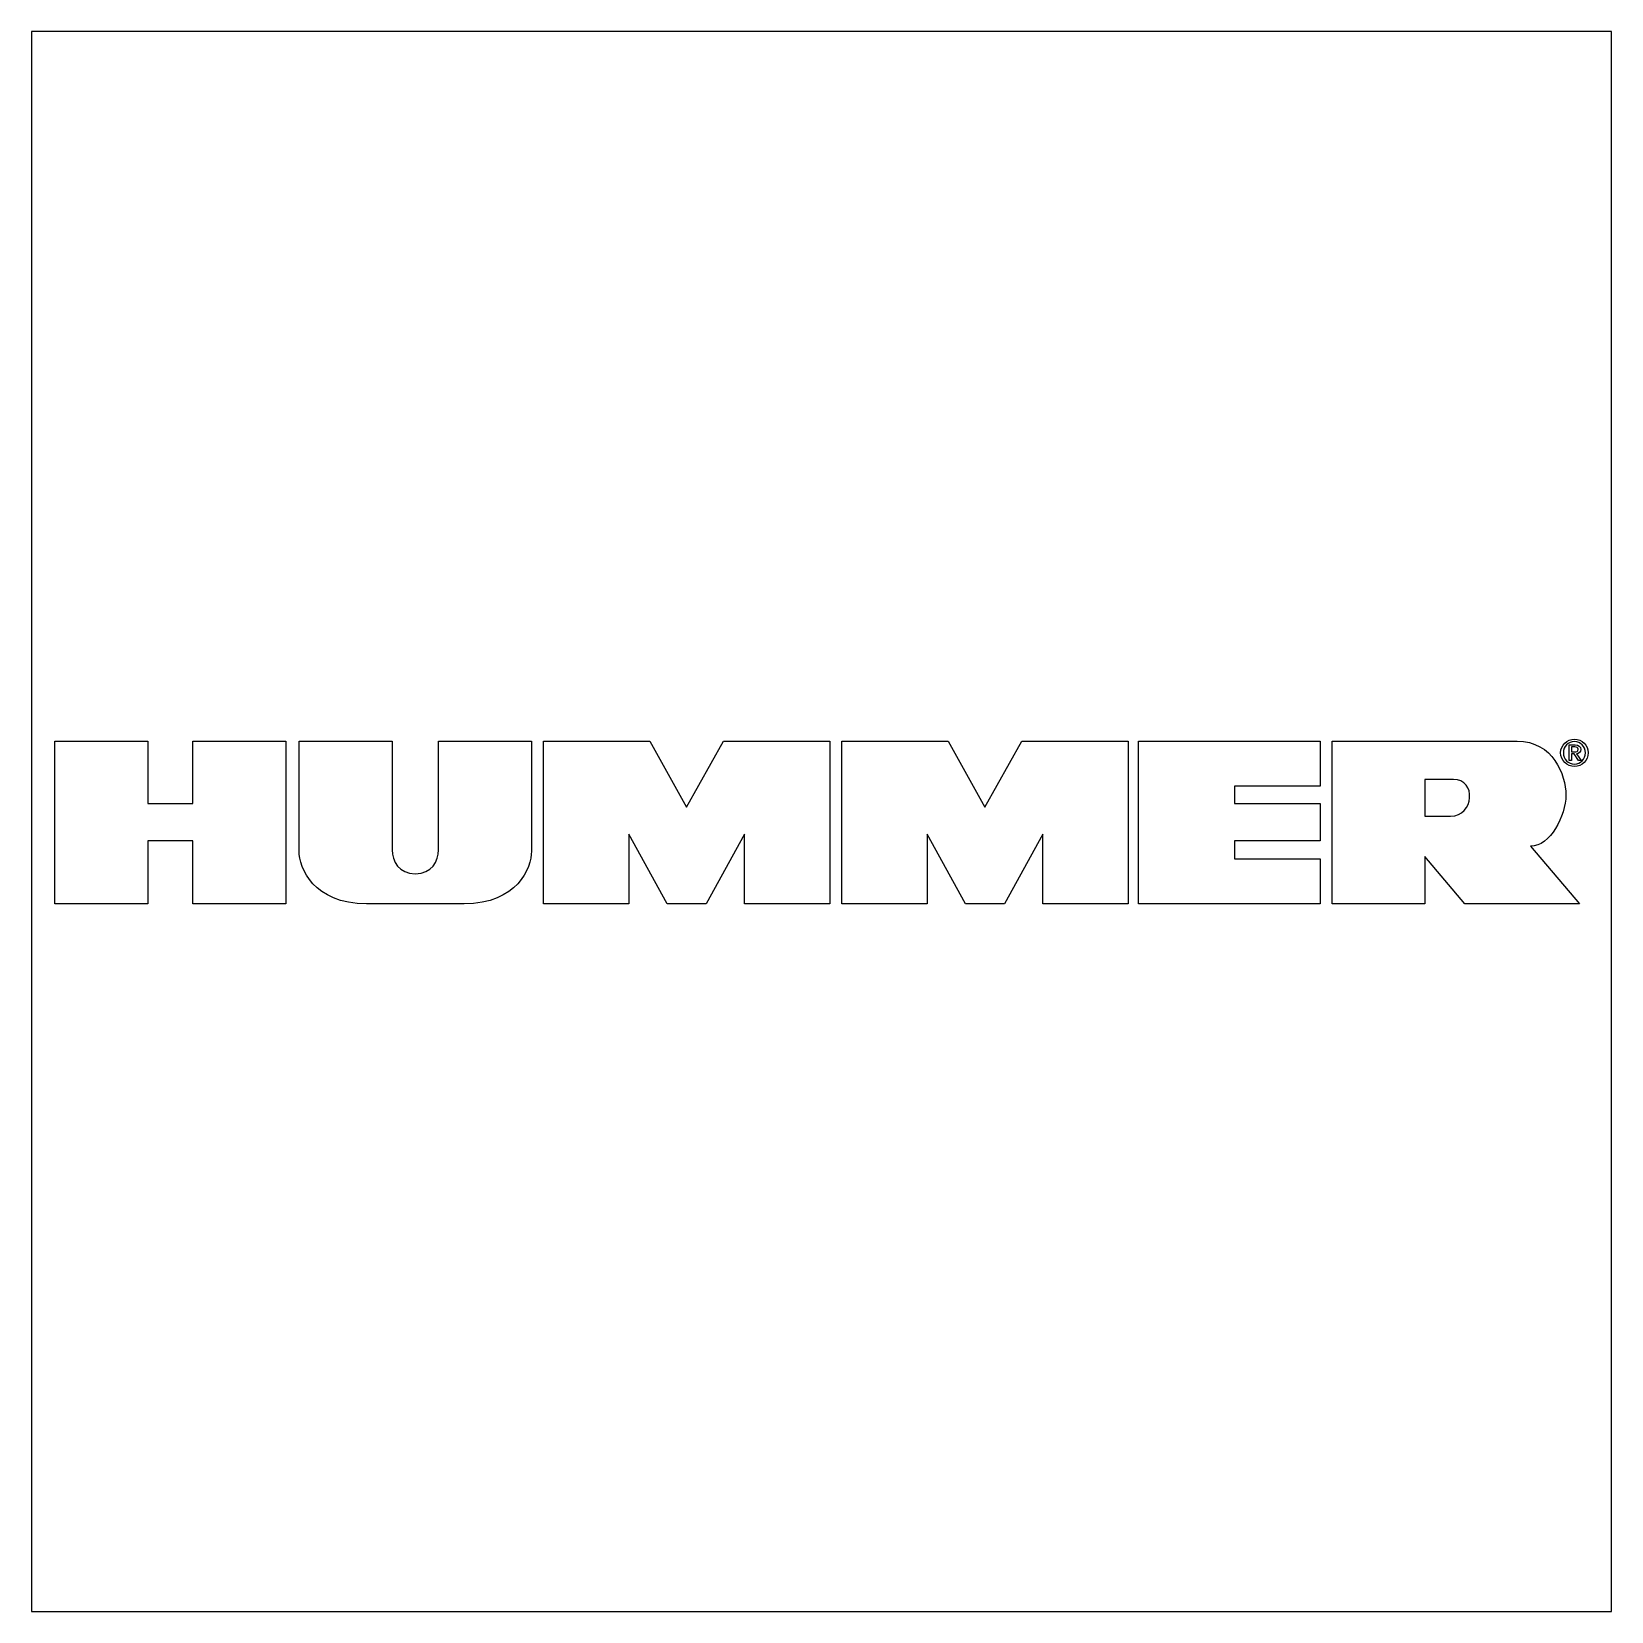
# Model space of a CAD drawing. Header units: millimetres. Extents: x -34 to 34, y -34 to 34.
import ezdxf

# ---------------------------------------------------------------- set-up
doc = ezdxf.new("R2010")
doc.units = ezdxf.units.MM
doc.header["$MEASUREMENT"] = 0
doc.layers.add('Capa 1', color=7, linetype='Continuous')

msp = doc.modelspace()

# ---------------------------------------------------------------- linework, layer by layer
at = {"layer": 'Capa 1', "color": 7}
msp.add_open_spline([(-33.9782, 34.0117), (-33.9782, 34.0117), (34.0218, 34.0117), (34.0218, 34.0117), (34.0218, 34.0117), (34.0218, 34.0117), (34.0218, -33.9884), (34.0218, -33.9884), (34.0218, -33.9884), (34.0218, -33.9884), (-33.9782, -33.9884), (-33.9782, -33.9884), (-33.9782, -33.9884), (-33.9782, -33.9884), (-33.9782, 34.0117), (-33.9782, 34.0117)], degree=3, knots=[0, 0, 0, 0, 0.2, 0.2, 0.2, 0.2, 0.4, 0.4, 0.4, 0.4, 0.6, 0.6, 0.6, 0.6, 1, 1, 1, 1], dxfattribs=at)
at = {"layer": 'Capa 1', "color": 250}
for points, knots in [([(-27.042, 0.7927), (-27.042, 0.7927), (-28.9777, 0.7927), (-28.9777, 0.7927), (-28.9777, 0.7927), (-28.9777, 0.7927), (-28.9777, 3.4704), (-28.9777, 3.4704), (-28.9777, 3.4704), (-28.9777, 3.4704), (-32.9782, 3.4704), (-32.9782, 3.4704), (-32.9782, 3.4704), (-32.9782, 3.4704), (-32.9782, -3.5303), (-32.9782, -3.5303), (-32.9782, -3.5303), (-32.9782, -3.5303), (-28.9777, -3.5303), (-28.9777, -3.5303), (-28.9777, -3.5303), (-28.9777, -3.5303), (-28.9777, -0.8203), (-28.9777, -0.8203), (-28.9777, -0.8203), (-28.9777, -0.8203), (-27.042, -0.8203), (-27.042, -0.8203), (-27.042, -0.8203), (-27.042, -0.8203), (-27.042, -3.5303), (-27.042, -3.5303), (-27.042, -3.5303), (-27.042, -3.5303), (-23.0416, -3.5303), (-23.0416, -3.5303), (-23.0416, -3.5303), (-23.0416, -3.5303), (-23.0416, 3.4704), (-23.0416, 3.4704), (-23.0416, 3.4704), (-23.0416, 3.4704), (-27.042, 3.4704), (-27.042, 3.4704), (-27.042, 3.4704), (-27.042, 3.4704), (-27.042, 0.7927), (-27.042, 0.7927)], [0, 0, 0, 0, 0.0769231, 0.0769231, 0.0769231, 0.0769231, 0.1538462, 0.1538462, 0.1538462, 0.1538462, 0.2307692, 0.2307692, 0.2307692, 0.2307692, 0.3076923, 0.3076923, 0.3076923, 0.3076923, 0.3846154, 0.3846154, 0.3846154, 0.3846154, 0.4615385, 0.4615385, 0.4615385, 0.4615385, 0.5384615, 0.5384615, 0.5384615, 0.5384615, 0.6153846, 0.6153846, 0.6153846, 0.6153846, 0.6923077, 0.6923077, 0.6923077, 0.6923077, 0.7692308, 0.7692308, 0.7692308, 0.7692308, 0.8461538, 0.8461538, 0.8461538, 0.8461538, 1, 1, 1, 1]), ([(-16.461, -1.2076), (-16.461, -1.6915), (-16.7513, -2.2399), (-17.4611, -2.2399), (-17.4611, -2.2399), (-18.1708, -2.2399), (-18.4612, -1.6915), (-18.4612, -1.2076), (-18.4612, -1.2076), (-18.4612, -1.2076), (-18.4612, 3.4704), (-18.4612, 3.4704), (-18.4612, 3.4704), (-18.4612, 3.4704), (-22.4617, 3.4704), (-22.4617, 3.4704), (-22.4617, 3.4704), (-22.4617, 3.4704), (-22.4617, -1.2721), (-22.4617, -1.2721), (-22.4617, -1.2721), (-22.4617, -1.9818), (-21.8487, -3.5304), (-19.5581, -3.5304), (-19.5581, -3.5304), (-19.5581, -3.5304), (-15.3641, -3.5303), (-15.3641, -3.5303), (-15.3641, -3.5303), (-13.0735, -3.5303), (-12.4605, -1.9818), (-12.4605, -1.2721), (-12.4605, -1.2721), (-12.4605, -1.2721), (-12.4605, 3.4704), (-12.4605, 3.4704), (-12.4605, 3.4704), (-12.4605, 3.4704), (-16.461, 3.4704), (-16.461, 3.4704), (-16.461, 3.4704), (-16.461, 3.4704), (-16.461, -1.2076), (-16.461, -1.2076)], [0, 0, 0, 0, 0.0833333, 0.0833333, 0.0833333, 0.0833333, 0.1666667, 0.1666667, 0.1666667, 0.1666667, 0.25, 0.25, 0.25, 0.25, 0.3333333, 0.3333333, 0.3333333, 0.3333333, 0.4166667, 0.4166667, 0.4166667, 0.4166667, 0.5, 0.5, 0.5, 0.5, 0.5833333, 0.5833333, 0.5833333, 0.5833333, 0.6666667, 0.6666667, 0.6666667, 0.6666667, 0.75, 0.75, 0.75, 0.75, 0.8333333, 0.8333333, 0.8333333, 0.8333333, 1, 1, 1, 1]), ([(-5.7824, 0.6313), (-5.7824, 0.6313), (-7.3632, 3.4704), (-7.3632, 3.4704), (-7.3632, 3.4704), (-7.3632, 3.4704), (-11.9443, 3.4704), (-11.9443, 3.4704), (-11.9443, 3.4704), (-11.9443, 3.4704), (-11.9443, -3.5303), (-11.9443, -3.5303), (-11.9443, -3.5303), (-11.9443, -3.5303), (-8.2665, -3.5303), (-8.2665, -3.5303), (-8.2665, -3.5303), (-8.2665, -3.5303), (-8.2665, -0.53), (-8.2665, -0.53), (-8.2665, -0.53), (-8.2665, -0.53), (-6.6212, -3.5303), (-6.6212, -3.5303), (-6.6212, -3.5303), (-6.6212, -3.5303), (-4.9435, -3.5303), (-4.9435, -3.5303), (-4.9435, -3.5303), (-4.9435, -3.5303), (-3.2982, -0.53), (-3.2982, -0.53), (-3.2982, -0.53), (-3.2982, -0.53), (-3.2982, -3.5303), (-3.2982, -3.5303), (-3.2982, -3.5303), (-3.2982, -3.5303), (0.3796, -3.5303), (0.3796, -3.5303), (0.3796, -3.5303), (0.3796, -3.5303), (0.3796, 3.4704), (0.3796, 3.4704), (0.3796, 3.4704), (0.3796, 3.4704), (-4.2015, 3.4704), (-4.2015, 3.4704), (-4.2015, 3.4704), (-4.2015, 3.4704), (-5.7824, 0.6313), (-5.7824, 0.6313)], [0, 0, 0, 0, 0.0714286, 0.0714286, 0.0714286, 0.0714286, 0.1428571, 0.1428571, 0.1428571, 0.1428571, 0.2142857, 0.2142857, 0.2142857, 0.2142857, 0.2857143, 0.2857143, 0.2857143, 0.2857143, 0.3571429, 0.3571429, 0.3571429, 0.3571429, 0.4285714, 0.4285714, 0.4285714, 0.4285714, 0.5, 0.5, 0.5, 0.5, 0.5714286, 0.5714286, 0.5714286, 0.5714286, 0.6428571, 0.6428571, 0.6428571, 0.6428571, 0.7142857, 0.7142857, 0.7142857, 0.7142857, 0.7857143, 0.7857143, 0.7857143, 0.7857143, 0.8571429, 0.8571429, 0.8571429, 0.8571429, 1, 1, 1, 1]), ([(7.0578, 0.6313), (7.0578, 0.6313), (5.4771, 3.4704), (5.4771, 3.4704), (5.4771, 3.4704), (5.4771, 3.4704), (0.8958, 3.4704), (0.8958, 3.4704), (0.8958, 3.4704), (0.8958, 3.4704), (0.8958, -3.5303), (0.8958, -3.5303), (0.8958, -3.5303), (0.8958, -3.5303), (4.5738, -3.5303), (4.5738, -3.5303), (4.5738, -3.5303), (4.5738, -3.5303), (4.5738, -0.53), (4.5738, -0.53), (4.5738, -0.53), (4.5738, -0.53), (6.219, -3.5303), (6.219, -3.5303), (6.219, -3.5303), (6.219, -3.5303), (7.8966, -3.5303), (7.8966, -3.5303), (7.8966, -3.5303), (7.8966, -3.5303), (9.542, -0.53), (9.542, -0.53), (9.542, -0.53), (9.542, -0.53), (9.542, -3.5303), (9.542, -3.5303), (9.542, -3.5303), (9.542, -3.5303), (13.2198, -3.5303), (13.2198, -3.5303), (13.2198, -3.5303), (13.2198, -3.5303), (13.2198, 3.4704), (13.2198, 3.4704), (13.2198, 3.4704), (13.2198, 3.4704), (8.6387, 3.4704), (8.6387, 3.4704), (8.6387, 3.4704), (8.6387, 3.4704), (7.0578, 0.6313), (7.0578, 0.6313)], [0, 0, 0, 0, 0.0714286, 0.0714286, 0.0714286, 0.0714286, 0.1428571, 0.1428571, 0.1428571, 0.1428571, 0.2142857, 0.2142857, 0.2142857, 0.2142857, 0.2857143, 0.2857143, 0.2857143, 0.2857143, 0.3571429, 0.3571429, 0.3571429, 0.3571429, 0.4285714, 0.4285714, 0.4285714, 0.4285714, 0.5, 0.5, 0.5, 0.5, 0.5714286, 0.5714286, 0.5714286, 0.5714286, 0.6428571, 0.6428571, 0.6428571, 0.6428571, 0.7142857, 0.7142857, 0.7142857, 0.7142857, 0.7857143, 0.7857143, 0.7857143, 0.7857143, 0.8571429, 0.8571429, 0.8571429, 0.8571429, 1, 1, 1, 1]), ([(13.6722, -3.5303), (13.6722, -3.5303), (21.4797, -3.5303), (21.4797, -3.5303), (21.4797, -3.5303), (21.4797, -3.5303), (21.4797, -1.5946), (21.4797, -1.5946), (21.4797, -1.5946), (21.4797, -1.5946), (17.8017, -1.5946), (17.8017, -1.5946), (17.8017, -1.5946), (17.8017, -1.5946), (17.8017, -0.8203), (17.8017, -0.8203), (17.8017, -0.8203), (17.8017, -0.8203), (21.4797, -0.8203), (21.4797, -0.8203), (21.4797, -0.8203), (21.4797, -0.8203), (21.4797, 0.7927), (21.4797, 0.7927), (21.4797, 0.7927), (21.4797, 0.7927), (17.8017, 0.7927), (17.8017, 0.7927), (17.8017, 0.7927), (17.8017, 0.7927), (17.8017, 1.5346), (17.8017, 1.5346), (17.8017, 1.5346), (17.8017, 1.5346), (21.4797, 1.5346), (21.4797, 1.5346), (21.4797, 1.5346), (21.4797, 1.5346), (21.4797, 3.4704), (21.4797, 3.4704), (21.4797, 3.4704), (21.4797, 3.4704), (13.6722, 3.4704), (13.6722, 3.4704), (13.6722, 3.4704), (13.6722, 3.4704), (13.6722, -3.5303), (13.6722, -3.5303)], [0, 0, 0, 0, 0.0769231, 0.0769231, 0.0769231, 0.0769231, 0.1538462, 0.1538462, 0.1538462, 0.1538462, 0.2307692, 0.2307692, 0.2307692, 0.2307692, 0.3076923, 0.3076923, 0.3076923, 0.3076923, 0.3846154, 0.3846154, 0.3846154, 0.3846154, 0.4615385, 0.4615385, 0.4615385, 0.4615385, 0.5384615, 0.5384615, 0.5384615, 0.5384615, 0.6153846, 0.6153846, 0.6153846, 0.6153846, 0.6923077, 0.6923077, 0.6923077, 0.6923077, 0.7692308, 0.7692308, 0.7692308, 0.7692308, 0.8461538, 0.8461538, 0.8461538, 0.8461538, 1, 1, 1, 1]), ([(32.0614, 1.1476), (32.0614, 2.0186), (31.513, 3.4703), (29.9644, 3.4703), (29.9644, 3.4703), (29.9644, 3.4703), (21.9959, 3.4704), (21.9959, 3.4704), (21.9959, 3.4704), (21.9959, 3.4704), (21.9959, -3.5303), (21.9959, -3.5303), (21.9959, -3.5303), (21.9959, -3.5303), (25.9964, -3.5303), (25.9964, -3.5303), (25.9964, -3.5303), (25.9964, -3.5303), (25.9964, -1.4978), (25.9964, -1.4978), (25.9964, -1.4978), (25.9964, -1.4978), (27.7061, -3.5303), (27.7061, -3.5303), (27.7061, -3.5303), (27.7061, -3.5303), (32.6423, -3.5303), (32.6423, -3.5303), (32.6423, -3.5303), (32.6423, -3.5303), (30.5452, -1.0463), (30.5452, -1.0463), (30.5452, -1.0463), (31.384, -1.0784), (32.0614, 0.2764), (32.0614, 1.1476)], [0, 0, 0, 0, 0.1, 0.1, 0.1, 0.1, 0.2, 0.2, 0.2, 0.2, 0.3, 0.3, 0.3, 0.3, 0.4, 0.4, 0.4, 0.4, 0.5, 0.5, 0.5, 0.5, 0.6, 0.6, 0.6, 0.6, 0.7, 0.7, 0.7, 0.7, 0.8, 0.8, 0.8, 0.8, 1, 1, 1, 1]), ([(32.4303, 3.5536), (32.1083, 3.5536), (31.8357, 3.3058), (31.8357, 2.9698), (31.8357, 2.9698), (31.8357, 2.6308), (32.1082, 2.383), (32.4303, 2.383), (32.4303, 2.383), (32.7493, 2.383), (33.0218, 2.6307), (33.0218, 2.9698), (33.0218, 2.9698), (33.0219, 3.3059), (32.7493, 3.5536), (32.4303, 3.5536)], [0, 0, 0, 0, 0.2, 0.2, 0.2, 0.2, 0.4, 0.4, 0.4, 0.4, 0.6, 0.6, 0.6, 0.6, 1, 1, 1, 1]), ([(32.4303, 2.4806), (32.1625, 2.4806), (31.9534, 2.688), (31.9534, 2.9698), (31.9534, 2.9698), (31.9534, 3.247), (32.1624, 3.4561), (32.4303, 3.4561), (32.4303, 3.4561), (32.6952, 3.4562), (32.9041, 3.247), (32.9041, 2.9698), (32.9041, 2.9698), (32.9041, 2.688), (32.6951, 2.4805), (32.4303, 2.4806)], [0, 0, 0, 0, 0.2, 0.2, 0.2, 0.2, 0.4, 0.4, 0.4, 0.4, 0.6, 0.6, 0.6, 0.6, 1, 1, 1, 1]), ([(32.6997, 3.1139), (32.6997, 3.247), (32.6208, 3.3058), (32.4613, 3.3058), (32.4613, 3.3058), (32.4613, 3.3058), (32.2042, 3.3059), (32.2042, 3.3059), (32.2042, 3.3059), (32.2042, 3.3059), (32.2042, 2.6308), (32.2042, 2.6308), (32.2042, 2.6308), (32.2042, 2.6308), (32.3064, 2.6308), (32.3064, 2.6308), (32.3064, 2.6308), (32.3064, 2.6308), (32.3064, 2.9235), (32.3064, 2.9235), (32.3064, 2.9235), (32.3064, 2.9235), (32.4242, 2.9235), (32.4242, 2.9235), (32.4242, 2.9235), (32.4242, 2.9235), (32.6023, 2.6308), (32.6023, 2.6308), (32.6023, 2.6308), (32.6023, 2.6308), (32.7169, 2.6308), (32.7169, 2.6308), (32.7169, 2.6308), (32.7169, 2.6308), (32.5248, 2.9281), (32.5248, 2.9281), (32.5248, 2.9281), (32.6239, 2.9404), (32.6997, 2.9931), (32.6997, 3.1139)], [0, 0, 0, 0, 0.0909091, 0.0909091, 0.0909091, 0.0909091, 0.1818182, 0.1818182, 0.1818182, 0.1818182, 0.2727273, 0.2727273, 0.2727273, 0.2727273, 0.3636364, 0.3636364, 0.3636364, 0.3636364, 0.4545455, 0.4545455, 0.4545455, 0.4545455, 0.5454545, 0.5454545, 0.5454545, 0.5454545, 0.6363636, 0.6363636, 0.6363636, 0.6363636, 0.7272727, 0.7272727, 0.7272727, 0.7272727, 0.8181818, 0.8181818, 0.8181818, 0.8181818, 1, 1, 1, 1]), ([(32.3064, 3.0101), (32.3064, 3.0101), (32.3064, 3.2193), (32.3064, 3.2193), (32.3064, 3.2193), (32.3064, 3.2193), (32.4457, 3.2193), (32.4457, 3.2193), (32.4457, 3.2193), (32.5171, 3.2193), (32.5929, 3.2037), (32.5929, 3.12), (32.5929, 3.12), (32.593, 3.0163), (32.5154, 3.0101), (32.4287, 3.0101), (32.4287, 3.0101), (32.4287, 3.0101), (32.3064, 3.0101), (32.3064, 3.0101)], [0, 0, 0, 0, 0.1666667, 0.1666667, 0.1666667, 0.1666667, 0.3333333, 0.3333333, 0.3333333, 0.3333333, 0.5, 0.5, 0.5, 0.5, 0.6666667, 0.6666667, 0.6666667, 0.6666667, 1, 1, 1, 1]), ([(27.0932, 0.2443), (27.0932, 0.2443), (25.9964, 0.2443), (25.9964, 0.2443), (25.9964, 0.2443), (25.9964, 0.2443), (25.9964, 1.825), (25.9964, 1.825), (25.9964, 1.825), (25.9964, 1.825), (27.2222, 1.825), (27.2222, 1.825), (27.2222, 1.825), (28.2224, 1.825), (28.1255, 0.2442), (27.0932, 0.2443)], [0, 0, 0, 0, 0.2, 0.2, 0.2, 0.2, 0.4, 0.4, 0.4, 0.4, 0.6, 0.6, 0.6, 0.6, 1, 1, 1, 1])]:
    msp.add_open_spline(points, degree=3, knots=knots, dxfattribs=at)

doc.saveas('drawing.dxf')
